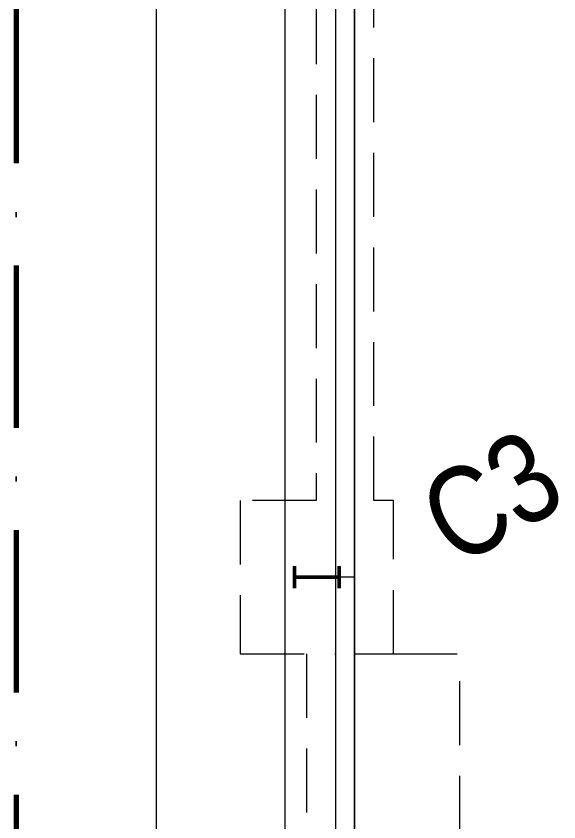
# Model space of a CAD drawing. Header units: millimetres. Extents: x 1606 to 178479, y -4237 to 231581.
# Drawn here: x 134326 to 138576, y 204737 to 211041 of the extents above; entities that cross this region are included whole.
import ezdxf

# ---------------------------------------------------------------- set-up
doc = ezdxf.new("R2010")
doc.units = ezdxf.units.MM
for name, pattern in [('_SGE_Grid Line', [13000, 12000, -500, 0, -500]), ('_SGE_Hidden', [740, 500, -240]), ('Dash Dot', [2070, 1270, -400, 0, -400])]:
    doc.linetypes.add(name, pattern=pattern)
for name, color, linetype, lineweight in [('0-1', 7, 'Continuous', 5), ('A-DETL-2', 90, 'Dash Dot', 70), ('A-DETL-GENF', 92, 'Continuous', 18), ('A-GENM-1', 9, 'Continuous', 9), ('A-WALL-1', 253, 'Continuous', 18), ('A-WALL-2', 9, 'Continuous', 9), ('A-WALL-3', 113, 'Continuous', 20), ('S-BEAM-1', 7, '_SGE_Hidden', 18), ('S-COLS', 52, 'Continuous', 18), ('S-COLS-IDEN-1', 171, 'Continuous', 35), ('S-COLS-SYMB', 171, 'Continuous', 50), ('S-FNDN-1', 32, '_SGE_Hidden', 18), ('S-GRID-1', 1, '_SGE_Grid Line', 13)]:
    doc.layers.add(name, color=color, linetype=linetype, lineweight=lineweight)
doc.styles.add('Arial Narrow_4', font='ARIALN.TTF', dxfattribs={"height": 700})

# ---------------------------------------------------------------- blocks, each defined once
blk = doc.blocks.new('WAREHOUSE MASS - WAREHOUSE MASS-9325044-WAREHOUSE SLAB PLAN')
at = {"layer": 'A-GENM-1'}
for p in [(115508, 6885.7), (115508, 6898.2)]:
    blk.add_line(p, (115508, 59033.4), dxfattribs=at)
blk = doc.blocks.new('23068_Challenger Spec EF_Central_v23_rvt-1-WAREHOUSE SLAB PLAN')
at = {"layer": 'A-WALL-1'}
for p, q in [((127125.3, 215300.1), (127125.3, 163150.1)), ((127275.3, 163150.1), (127275.3, 215300.1))]:
    blk.add_line(p, q, dxfattribs=at)
at = {"layer": 'A-WALL-2'}
for p, q in [((127125.3, 215300.1), (127125.3, 163150.1)), ((127275.3, 163150.1), (127275.3, 215300.1))]:
    blk.add_line(p, q, dxfattribs=at)
at = {"layer": 'A-GENM-1'}
blk.add_blockref('WAREHOUSE MASS - WAREHOUSE MASS-9325044-WAREHOUSE SLAB PLAN', (11225.2, 156251.9), dxfattribs=at)
blk = doc.blocks.new('SGE_SCL-Column-Steel-UB - C3 - 360UB44_7-2748359-WAREHOUSE SLAB PLAN')
at = {"layer": 'S-COLS-SYMB'}
for p, q in [((85.5, 176), (-85.5, 176)), ((0, -176), (0, 176)), ((-85.5, -176), (85.5, -176))]:
    blk.add_line(p, q, dxfattribs=at)
blk = doc.blocks.new('SGE Mesh Extents - SL Symbol-2562909-WAREHOUSE SLAB PLAN')
at = {"layer": 'A-DETL-GENF'}
blk.add_line((0, -31.2), (0, -36538), dxfattribs=at)

msp = doc.modelspace()

# ---------------------------------------------------------------- linework, layer by layer
at = {"layer": 'A-DETL-2'}
msp.add_line((134326, 215300.1), (134326, 163150.1), dxfattribs=at)
at = {"layer": 'A-WALL-3'}
for p, q in [((136826, 215300.1), (136826, 163150.1)), ((136976, 163000.1), (136976, 215300.1)), ((136976, 206651.1), (136826, 206651.1))]:
    msp.add_line(p, q, dxfattribs=at)
at = {"layer": 'S-BEAM-1'}
for p, q in [((136676, 214124.1), (136676, 207251.1)), ((137126, 207251.1), (137126, 214124.1)), ((136601, 206051.1), (136601, 198538.1)), ((137280.5, 206051.1), (137801, 206051.1)), ((137801, 197938.1), (137801, 206051.1))]:
    msp.add_line(p, q, dxfattribs=at)
at = {"layer": 'S-FNDN-1'}
for p, q in [((136676, 207251.1), (136080.5, 207251.1)), ((136080.5, 207251.1), (136080.5, 206051.1)), ((137280.5, 207251.1), (137126, 207251.1)), ((137280.5, 206051.1), (137280.5, 207251.1)), ((136080.5, 206051.1), (136826, 206051.1)), ((136976, 206051.1), (137280.5, 206051.1))]:
    msp.add_line(p, q, dxfattribs=at)
at = {"layer": 'S-GRID-1'}
msp.add_line((136976, 228981.4), (136976, 152677.4), dxfattribs=at)

# ---------------------------------------------------------------- block references
at = {"layer": '0-1'}
msp.add_blockref('23068_Challenger Spec EF_Central_v23_rvt-1-WAREHOUSE SLAB PLAN', (9700.7, 0), dxfattribs=at)
at = {"layer": 'A-DETL-GENF', "rotation": 180}
msp.add_blockref('SGE Mesh Extents - SL Symbol-2562909-WAREHOUSE SLAB PLAN', (135426, 178612.1), dxfattribs=at)
at = {"layer": 'S-COLS', "rotation": 269.9999999999996}
msp.add_blockref('SGE_SCL-Column-Steel-UB - C3 - 360UB44_7-2748359-WAREHOUSE SLAB PLAN', (136680.5, 206651.1), dxfattribs=at)

# ---------------------------------------------------------------- texts
at = {"layer": 'S-COLS-IDEN-1', "insert": (137425.1, 207327), "char_height": 700, "width": 1250.632, "attachment_point": 1, "rotation": 30, "style": 'Arial Narrow_4'}
msp.add_mtext('C3', dxfattribs=at)

doc.saveas('drawing.dxf')
